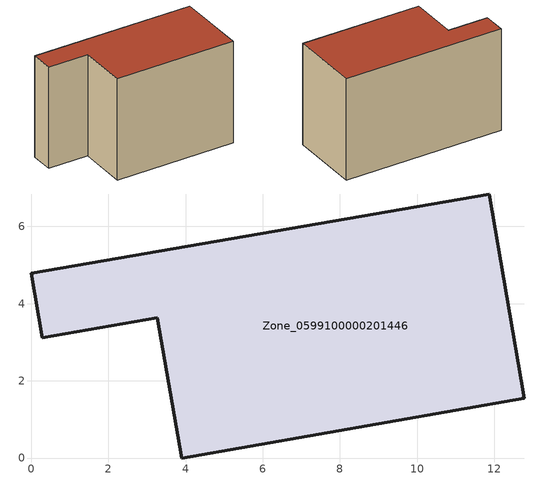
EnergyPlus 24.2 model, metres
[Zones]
Zone_0599100000201446
 floor ground (C_G): 3.27,3.63 0.29,3.11 0,4.79 11.87,6.84 12.78,1.55 3.9,0 z0
 wall outside (C_F): 11.87,6.84 0,4.79 0.29,3.11 3.27,3.63 3.9,0 12.78,1.55 11.87,6.84 z0:7.75
 roof outside (C_R): 3.9,0 12.78,1.55 11.87,6.84 0,4.79 0.29,3.11 3.27,3.63 z7.75
[BUILDING]
Pand.0599100000201446: North Axis=0; Terrain=City; Loads Convergence Tolerance Value=0.04; Temperature Convergence Tolerance Value=0.4; Solar Distribution=FullExterior; Maximum Number of Warmup Days=25; Minimum Number of Warmup Days=1
[Site:Location]
Rotterdam.The.Hague.AP_ZH_NLD Design_Conditions: Latitude=51.96; Longitude=4.45; Time Zone=1; Elevation=-4.5
[SITE:GROUNDTEMPERATURE:BUILDINGSURFACE]
18, 18, 18, 18, 18, 18, 18, 18, 18, 18, 18, 18
[MATERIAL] Thermal Absorptance=0.9; Solar Absorptance=0.7; Visible Absorptance=0.7
Name | Roughness | Thickness | Conductivity | Density | Specific Heat
G.TI.1975-1991 | MediumSmooth | 0.15 | 0.288461 | 540 | 1210
F.TI.1975-1991 | Rough | 0.3 | 0.230769 | 1920 | 840
R.TI.1975-1991 | MediumRough | 0.2 | 0.153846 | 1500 | 1000
[CONSTRUCTION]
C_G: G.TI.1975-1991
C_F: F.TI.1975-1991
C_R: R.TI.1975-1991
[ZONE]
Zone_0599100000201446: Type=1; Multiplier=1; Ceiling Height=Autocalculate; Volume=Autocalculate; Floor Area=autocalculate; Part of Total Floor Area=Yes
[ZONEINFILTRATION:DESIGNFLOWRATE]
Infil_Zone_0599100000201446: Zone or ZoneList or Space or SpaceList=Zone_0599100000201446; Schedule=AlwaysOn; Design Flow Rate Calculation Method=Flow/Area; Flow Rate per Floor Area=0.003; Constant Term Coefficient=1; Temperature Term Coefficient=0; Velocity Term Coefficient=0; Velocity Squared Term Coefficient=0
[HVACTEMPLATE:ZONE:IDEALLOADSAIRSYSTEM]
Zone_0599100000201446: Maximum Heating Supply Air Temperature=50; Minimum Cooling Supply Air Temperature=13; Maximum Heating Supply Air Humidity Ratio=0.0156; Minimum Cooling Supply Air Humidity Ratio=0.0077; Heating Limit=NoLimit; Cooling Limit=NoLimit; Dehumidification Control Type=ConstantSensibleHeatRatio; Cooling Sensible Heat Ratio=0.7; Dehumidification Setpoint=60; Humidification Control Type=None; Humidification Setpoint=30; Outdoor Air Method=None; Outdoor Air Flow Rate per Person=0.00944; Outdoor Air Flow Rate per Zone Floor Area=0; Outdoor Air Flow Rate per Zone=0; Demand Controlled Ventilation Type=None; Outdoor Air Economizer Type=NoEconomizer; Heat Recovery Type=None; Sensible Heat Recovery Effectiveness=0.7; Latent Heat Recovery Effectiveness=0.65
[ZONECONTROL:THERMOSTAT]
ThermostatControl_Zone_0599100000201446: Zone or ZoneList=Zone_0599100000201446; Control Type Schedule=DualSetpointControlType; Control 1=Thermostat_Zone_0599100000201446; Temperature Difference Between Cutout And Setpoint=0
[THERMOSTATSETPOINT:DUALSETPOINT]
Thermostat_Zone_0599100000201446: Heating Setpoint Temperature Schedule=HeatingSetpoint_Zone_0599100000201446; Cooling Setpoint Temperature Schedule=CoolingSetpoint_Zone_0599100000201446
[SCHEDULE:COMPACT]
HeatingSetpoint_Zone_0599100000201446: Through: 12/31, For: AllDays, Until: 24:00, 21
CoolingSetpoint_Zone_0599100000201446: Through: 12/31, For: AllDays, Until: 24:00, 24
DualSetpointControlType: Through: 12/31, For: AllDays, Until: 24:00, 4
AlwaysOn: Through: 12/31, For: AllDays, Until: 24:00, 1
